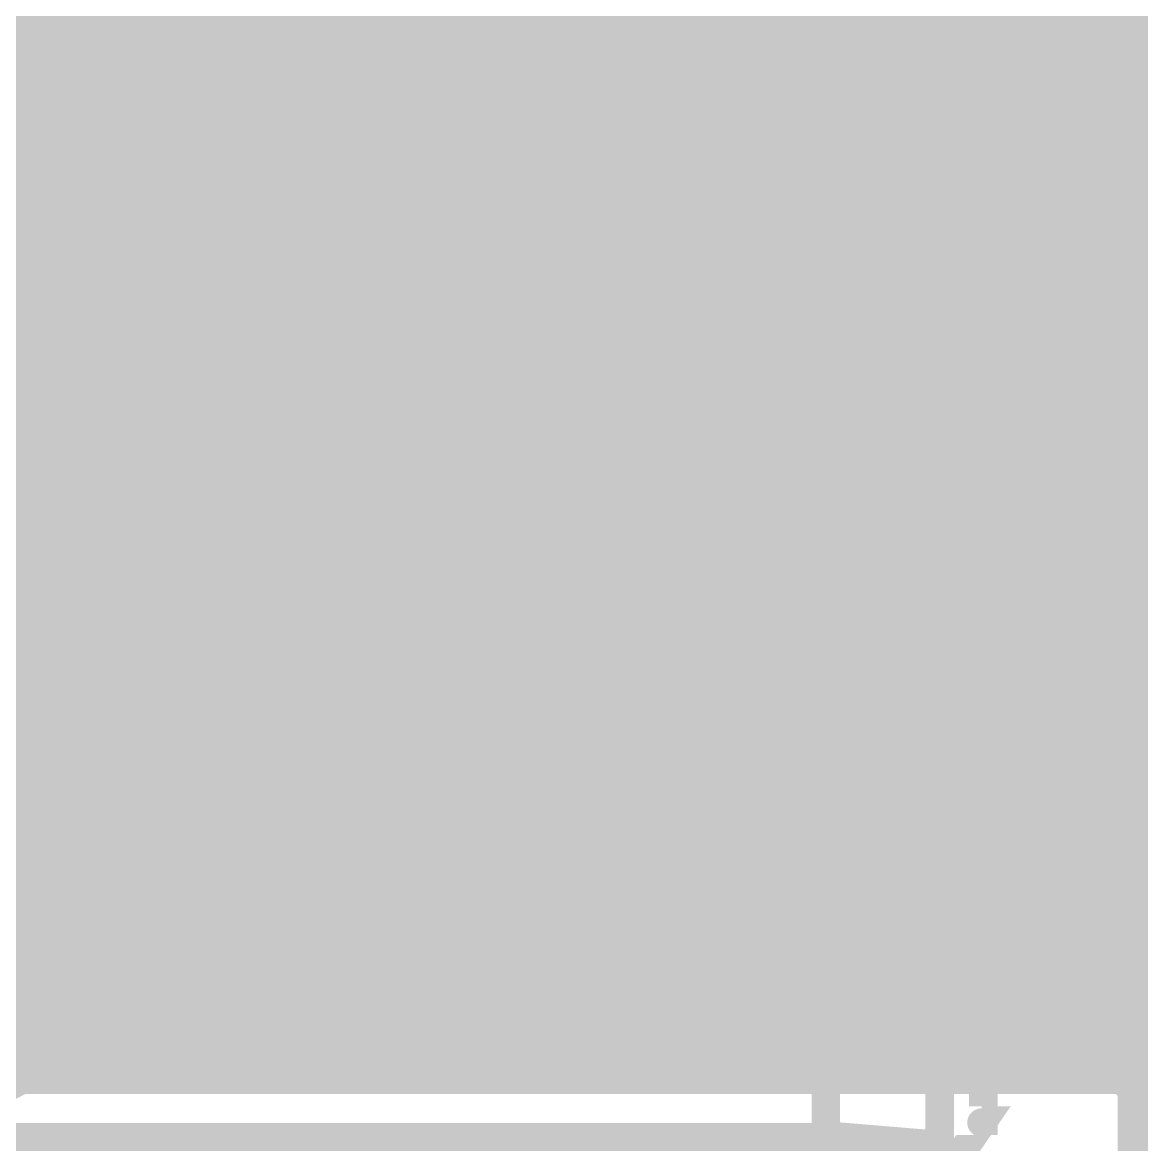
# Model space of a CAD drawing. Extents: x -5 to 157, y -120 to 103.
# Drawn here: x 88.77 to 94.74, y 88.76 to 94.74 of the extents above; entities that cross this region are included whole.
import ezdxf

# ---------------------------------------------------------------- set-up
doc = ezdxf.new("R2010")
doc.units = 0
doc.header["$MEASUREMENT"] = 0
doc.layers.get('0').update_dxf_attribs({"linetype": 'CONTINUOUS'})
for name, color, linetype in [('22-304-2_BOT', 7, 'CONTINUOUS'), ('22-304-2_DRD', 7, 'CONTINUOUS'), ('22-304-2_DRL', 2, 'CONTINUOUS'), ('22-304-2_IN1', 4, 'CONTINUOUS'), ('22-304-2_IN2', 3, 'CONTINUOUS'), ('22-304-2_SMB', 5, 'CONTINUOUS'), ('22-304-2_SMT', 10, 'CONTINUOUS'), ('22-304-2_SPB', 14, 'CONTINUOUS'), ('22-304-2_SSB', 12, 'CONTINUOUS'), ('22-304-2_TOP', 13, 'CONTINUOUS'), ('THRUHOLE_TAP', 7, 'CONTINUOUS')]:
    doc.layers.add(name, color=color, linetype=linetype)

# ---------------------------------------------------------------- blocks, each defined once
blk = doc.blocks.new('ROUND_35')
at = {"const_width": 0.40005}
blk.add_lwpolyline([(-0.200024, 0, 1), (0.200024, 0, 1)], format="xyb", close=True, dxfattribs=at)
blk = doc.blocks.new('RECTANGLE_67')
blk.add_solid([(5.40004, 4.70027), (5.40004, -4.70027), (-5.40004, 4.70027), (-5.40004, -4.70027)])
blk = doc.blocks.new('ROUND_86')
at = {"const_width": 0.10033}
blk.add_lwpolyline([(-0.050164, 0, 1), (0.050164, 0, 1)], format="xyb", close=True, dxfattribs=at)
blk = doc.blocks.new('ROUND_77')
at = {"const_width": 0.0762}
blk.add_lwpolyline([(-0.0381, 0, 1), (0.0381, 0, 1)], format="xyb", close=True, dxfattribs=at)
blk = doc.blocks.new('ROUND_80')
at = {"const_width": 0.10033}
blk.add_lwpolyline([(-0.050164, 0, 1), (0.050164, 0, 1)], format="xyb", close=True, dxfattribs=at)

msp = doc.modelspace()

# ---------------------------------------------------------------- linework, layer by layer
at = {"layer": '22-304-2_BOT'}
for points, const_width in [([(88.8492, 102.235), (88.8492, 89.154)], 0.254), ([(89.0778, 102.235), (89.0778, 89.154)], 0.254), ([(89.3064, 102.235), (89.3064, 89.154)], 0.254), ([(89.535, 102.235), (89.535, 89.154)], 0.254), ([(89.7636, 102.235), (89.7636, 89.154)], 0.254), ([(89.9922, 102.235), (89.9922, 89.154)], 0.254), ([(90.2208, 102.235), (90.2208, 89.154)], 0.254), ([(90.4494, 102.235), (90.4494, 89.154)], 0.254), ([(90.678, 102.235), (90.678, 89.154)], 0.254), ([(90.9066, 102.235), (90.9066, 89.154)], 0.254), ([(91.1352, 102.235), (91.1352, 89.154)], 0.254), ([(91.3638, 102.235), (91.3638, 89.154)], 0.254), ([(91.5924, 102.235), (91.5924, 89.154)], 0.254), ([(91.821, 102.235), (91.821, 89.154)], 0.254), ([(92.0496, 102.235), (92.0496, 89.154)], 0.254), ([(92.2782, 102.235), (92.2782, 89.154)], 0.254), ([(92.5068, 102.235), (92.5068, 89.154)], 0.254), ([(92.7354, 102.235), (92.7354, 89.154)], 0.254), ([(92.964, 102.235), (92.964, 89.154)], 0.254), ([(93.1926, 102.235), (93.1926, 89.154)], 0.254), ([(93.4212, 102.235), (93.4212, 89.154)], 0.254), ([(93.6498, 102.235), (93.6498, 89.154)], 0.254), ([(93.8784, 102.235), (93.8784, 89.154)], 0.254), ([(94.107, 102.235), (94.107, 89.154)], 0.254), ([(94.3356, 102.235), (94.3356, 89.154)], 0.254), ([(94.5642, 102.235), (94.5642, 89.154)], 0.254), ([(94.7928, 102.235), (94.7928, 89.154)], 0.254), ([(88.9, 94.91472), (89.61628, 94.91472), (95.25, 89.281), (95.25, 85.725), (99.568, 81.407), (100.9142, 81.407), (101.6, 80.7212)], 1.27), ([(105.41, 94.742), (82.804, 94.742)], 0.254), ([(105.6386, 94.5134), (82.804, 94.5134)], 0.254), ([(105.664, 94.2848), (82.804, 94.2848)], 0.254), ([(105.664, 94.0562), (82.804, 94.0562)], 0.254), ([(105.664, 93.8276), (82.804, 93.8276)], 0.254), ([(105.664, 93.599), (82.804, 93.599)], 0.254), ([(99.9744, 93.3704), (82.804, 93.3704)], 0.254), ([(99.7458, 93.1418), (82.804, 93.1418)], 0.254), ([(99.5172, 92.9132), (82.804, 92.9132)], 0.254), ([(99.2886, 92.6846), (82.804, 92.6846)], 0.254), ([(99.06, 92.456), (82.804, 92.456)], 0.254), ([(98.8314, 92.2274), (82.804, 92.2274)], 0.254), ([(98.6028, 91.9988), (82.804, 91.9988)], 0.254), ([(98.3742, 91.7702), (82.804, 91.7702)], 0.254), ([(98.1456, 91.5416), (82.804, 91.5416)], 0.254), ([(97.917, 91.313), (82.804, 91.313)], 0.254), ([(97.6884, 91.0844), (82.804, 91.0844)], 0.254), ([(97.4598, 90.8558), (82.804, 90.8558)], 0.254), ([(97.2312, 90.6272), (82.804, 90.6272)], 0.254), ([(97.155, 90.3986), (82.804, 90.3986)], 0.254), ([(97.155, 90.17), (82.804, 90.17)], 0.254), ([(97.155, 89.9414), (82.804, 89.9414)], 0.254), ([(97.155, 89.7128), (82.804, 89.7128)], 0.254), ([(97.155, 89.4842), (82.804, 89.4842)], 0.254), ([(97.155, 89.2556), (82.804, 89.2556)], 0.254), ([(97.155, 89.154), (82.804, 89.154)], 0.254)]:
    msp.add_lwpolyline(points, dxfattribs=dict(at, const_width=const_width))
at = {"layer": '22-304-2_DRD', "const_width": 0.254}
for points in [[(88.646, 94.615), (88.265, 94.234)], [(89.154, 94.615), (88.646, 94.615)], [(89.535, 94.234), (89.154, 94.615)], [(89.916, 94.615), (89.535, 94.234)], [(90.424, 94.615), (89.916, 94.615)], [(90.805, 94.234), (90.424, 94.615)], [(91.186, 94.615), (90.805, 94.234)], [(91.694, 94.615), (91.186, 94.615)], [(92.075, 94.234), (91.694, 94.615)], [(92.456, 94.615), (92.075, 94.234)], [(92.964, 94.615), (92.456, 94.615)], [(93.345, 94.234), (92.964, 94.615)], [(93.726, 94.615), (93.345, 94.234)], [(94.234, 94.615), (93.726, 94.615)], [(94.615, 94.234), (94.234, 94.615)], [(94.996, 94.615), (94.615, 94.234)], [(88.646, 94.361), (88.646, 94.234)], [(88.773, 94.361), (88.646, 94.361)], [(88.773, 94.234), (88.773, 94.361)], [(89.027, 94.361), (89.027, 94.234)], [(89.154, 94.361), (89.027, 94.361)], [(89.154, 94.234), (89.154, 94.361)], [(89.916, 94.361), (89.916, 94.234)], [(90.043, 94.361), (89.916, 94.361)], [(90.043, 94.234), (90.043, 94.361)], [(90.297, 94.361), (90.297, 94.234)], [(90.424, 94.361), (90.297, 94.361)], [(90.424, 94.234), (90.424, 94.361)], [(91.186, 94.361), (91.186, 94.234)], [(91.313, 94.361), (91.186, 94.361)], [(91.313, 94.234), (91.313, 94.361)], [(91.567, 94.361), (91.567, 94.234)], [(91.694, 94.361), (91.567, 94.361)], [(91.694, 94.234), (91.694, 94.361)], [(92.456, 94.361), (92.456, 94.234)], [(92.583, 94.361), (92.456, 94.361)], [(92.583, 94.234), (92.583, 94.361)], [(92.837, 94.361), (92.837, 94.234)], [(92.964, 94.361), (92.837, 94.361)], [(92.964, 94.234), (92.964, 94.361)], [(93.726, 94.361), (93.726, 94.234)], [(93.853, 94.361), (93.726, 94.361)], [(93.853, 94.234), (93.853, 94.361)], [(94.107, 94.361), (94.107, 94.234)], [(94.234, 94.361), (94.107, 94.361)], [(94.234, 94.234), (94.234, 94.361)], [(88.646, 94.234), (88.773, 94.234)], [(89.027, 94.234), (89.154, 94.234)], [(89.535, 94.234), (89.535, 93.726)], [(89.535, 93.726), (89.535, 94.234)], [(89.916, 94.234), (90.043, 94.234)], [(90.297, 94.234), (90.424, 94.234)], [(90.805, 94.234), (90.805, 93.726)], [(90.805, 93.726), (90.805, 94.234)], [(91.186, 94.234), (91.313, 94.234)], [(91.567, 94.234), (91.694, 94.234)], [(92.075, 94.234), (92.075, 93.726)], [(92.075, 93.726), (92.075, 94.234)], [(92.456, 94.234), (92.583, 94.234)], [(92.837, 94.234), (92.964, 94.234)], [(93.345, 94.234), (93.345, 93.726)], [(93.345, 93.726), (93.345, 94.234)], [(93.726, 94.234), (93.853, 94.234)], [(94.107, 94.234), (94.234, 94.234)], [(94.615, 94.234), (94.615, 93.726)], [(94.615, 93.726), (94.615, 94.234)], [(88.773, 93.599), (88.519, 93.853)], [(89.281, 93.853), (89.027, 93.599)], [(90.043, 93.599), (89.789, 93.853)], [(90.551, 93.853), (90.297, 93.599)], [(91.313, 93.599), (91.059, 93.853)], [(91.821, 93.853), (91.567, 93.599)], [(92.583, 93.599), (92.329, 93.853)], [(93.091, 93.853), (92.837, 93.599)], [(93.853, 93.599), (93.599, 93.853)], [(94.361, 93.853), (94.107, 93.599)], [(88.265, 93.726), (88.646, 93.345)], [(89.154, 93.345), (89.535, 93.726)], [(89.535, 93.726), (89.916, 93.345)], [(90.424, 93.345), (90.805, 93.726)], [(90.805, 93.726), (91.186, 93.345)], [(91.694, 93.345), (92.075, 93.726)], [(92.075, 93.726), (92.456, 93.345)], [(92.964, 93.345), (93.345, 93.726)], [(93.345, 93.726), (93.726, 93.345)], [(94.234, 93.345), (94.615, 93.726)], [(94.615, 93.726), (94.996, 93.345)], [(89.027, 93.599), (88.773, 93.599)], [(90.297, 93.599), (90.043, 93.599)], [(91.567, 93.599), (91.313, 93.599)], [(92.837, 93.599), (92.583, 93.599)], [(94.107, 93.599), (93.853, 93.599)], [(88.646, 93.345), (89.154, 93.345)], [(89.916, 93.345), (90.424, 93.345)], [(91.186, 93.345), (91.694, 93.345)], [(92.456, 93.345), (92.964, 93.345)], [(93.726, 93.345), (94.234, 93.345)], [(88.646, 92.075), (88.265, 91.694)], [(89.154, 92.075), (88.646, 92.075)], [(89.535, 91.694), (89.154, 92.075)], [(89.916, 92.075), (89.535, 91.694)], [(90.424, 92.075), (89.916, 92.075)], [(90.805, 91.694), (90.424, 92.075)], [(91.186, 92.075), (90.805, 91.694)], [(91.694, 92.075), (91.186, 92.075)], [(92.075, 91.694), (91.694, 92.075)], [(92.456, 92.075), (92.075, 91.694)], [(92.964, 92.075), (92.456, 92.075)], [(93.345, 91.694), (92.964, 92.075)], [(93.726, 92.075), (93.345, 91.694)], [(94.234, 92.075), (93.726, 92.075)], [(94.615, 91.694), (94.234, 92.075)], [(94.996, 92.075), (94.615, 91.694)], [(88.646, 91.821), (88.646, 91.694)], [(88.773, 91.821), (88.646, 91.821)], [(88.773, 91.694), (88.773, 91.821)], [(89.027, 91.821), (89.027, 91.694)], [(89.154, 91.821), (89.027, 91.821)], [(89.154, 91.694), (89.154, 91.821)], [(89.916, 91.821), (89.916, 91.694)], [(90.043, 91.821), (89.916, 91.821)], [(90.043, 91.694), (90.043, 91.821)], [(90.297, 91.821), (90.297, 91.694)], [(90.424, 91.821), (90.297, 91.821)], [(90.424, 91.694), (90.424, 91.821)], [(91.186, 91.821), (91.186, 91.694)], [(91.313, 91.821), (91.186, 91.821)], [(91.313, 91.694), (91.313, 91.821)], [(91.567, 91.821), (91.567, 91.694)], [(91.694, 91.821), (91.567, 91.821)], [(91.694, 91.694), (91.694, 91.821)], [(92.456, 91.821), (92.456, 91.694)], [(92.583, 91.821), (92.456, 91.821)], [(92.583, 91.694), (92.583, 91.821)], [(92.837, 91.821), (92.837, 91.694)], [(92.964, 91.821), (92.837, 91.821)], [(92.964, 91.694), (92.964, 91.821)], [(93.726, 91.821), (93.726, 91.694)], [(93.853, 91.821), (93.726, 91.821)], [(93.853, 91.694), (93.853, 91.821)], [(94.107, 91.821), (94.107, 91.694)], [(94.234, 91.821), (94.107, 91.821)], [(94.234, 91.694), (94.234, 91.821)], [(88.646, 91.694), (88.773, 91.694)], [(89.027, 91.694), (89.154, 91.694)], [(89.535, 91.694), (89.535, 91.186)], [(89.535, 91.186), (89.535, 91.694)], [(89.916, 91.694), (90.043, 91.694)], [(90.297, 91.694), (90.424, 91.694)], [(90.805, 91.694), (90.805, 91.186)], [(90.805, 91.186), (90.805, 91.694)], [(91.186, 91.694), (91.313, 91.694)], [(91.567, 91.694), (91.694, 91.694)], [(92.075, 91.694), (92.075, 91.186)], [(92.075, 91.186), (92.075, 91.694)], [(92.456, 91.694), (92.583, 91.694)], [(92.837, 91.694), (92.964, 91.694)], [(93.345, 91.694), (93.345, 91.186)], [(93.345, 91.186), (93.345, 91.694)], [(93.726, 91.694), (93.853, 91.694)], [(94.107, 91.694), (94.234, 91.694)], [(94.615, 91.694), (94.615, 91.186)], [(94.615, 91.186), (94.615, 91.694)], [(88.773, 91.059), (88.519, 91.313)], [(89.281, 91.313), (89.027, 91.059)], [(90.043, 91.059), (89.789, 91.313)], [(90.551, 91.313), (90.297, 91.059)], [(91.313, 91.059), (91.059, 91.313)], [(91.821, 91.313), (91.567, 91.059)], [(92.583, 91.059), (92.329, 91.313)], [(93.091, 91.313), (92.837, 91.059)], [(93.853, 91.059), (93.599, 91.313)], [(94.361, 91.313), (94.107, 91.059)], [(88.265, 91.186), (88.646, 90.805)], [(89.154, 90.805), (89.535, 91.186)], [(89.535, 91.186), (89.916, 90.805)], [(90.424, 90.805), (90.805, 91.186)], [(90.805, 91.186), (91.186, 90.805)], [(91.694, 90.805), (92.075, 91.186)], [(92.075, 91.186), (92.456, 90.805)], [(92.964, 90.805), (93.345, 91.186)], [(93.345, 91.186), (93.726, 90.805)], [(94.234, 90.805), (94.615, 91.186)], [(94.615, 91.186), (94.996, 90.805)], [(89.027, 91.059), (88.773, 91.059)], [(90.297, 91.059), (90.043, 91.059)], [(91.567, 91.059), (91.313, 91.059)], [(92.837, 91.059), (92.583, 91.059)], [(94.107, 91.059), (93.853, 91.059)], [(88.646, 90.805), (89.154, 90.805)], [(89.916, 90.805), (90.424, 90.805)], [(91.186, 90.805), (91.694, 90.805)], [(92.456, 90.805), (92.964, 90.805)], [(93.726, 90.805), (94.234, 90.805)]]:
    msp.add_lwpolyline(points, dxfattribs=at)
at = {"layer": '22-304-2_IN2', "const_width": 0.254}
for points in [[(89.6366, 95.6437), (89.6366, 94.8563)], [(90.7796, 95.6945), (90.7796, 94.8055)], [(92.1512, 95.65894), (92.1512, 94.84106)], [(93.2942, 95.67672), (93.2942, 94.82328)], [(94.6658, 95.67672), (94.6658, 94.82328)], [(90.7796, 93.1545), (90.7796, 92.2655)], [(93.2942, 93.13672), (93.2942, 92.28328)], [(94.6658, 93.13672), (94.6658, 92.28328)], [(89.408, 93.08846), (89.408, 92.33154)], [(89.6366, 93.1037), (89.6366, 92.3163)], [(91.9226, 93.07322), (91.9226, 92.34424)], [(92.1512, 93.11894), (92.1512, 92.30106)], [(90.551, 93.0275), (90.551, 92.3925)], [(91.0082, 93.04782), (91.0082, 92.36964)], [(93.0656, 93.01734), (93.0656, 92.40266)], [(93.5228, 93.06052), (93.5228, 92.35948)], [(94.4372, 93.06052), (94.4372, 92.35948)], [(88.75522, 92.964), (87.77478, 92.964)], [(88.7222, 92.96908), (88.7222, 92.45092)], [(88.9508, 92.95384), (88.9508, 92.46362)], [(90.02522, 92.964), (89.04478, 92.964)], [(89.1794, 92.99194), (89.1794, 92.42806)], [(89.8652, 92.99956), (89.8652, 92.42044)], [(90.0938, 92.95638), (90.0938, 92.46362)], [(91.29522, 92.964), (90.31478, 92.964)], [(90.3224, 92.964), (90.3224, 92.45346)], [(91.2368, 92.97416), (91.2368, 92.44584)], [(91.4654, 92.95384), (91.4654, 92.46616)], [(92.56522, 92.964), (91.58478, 92.964)], [(91.694, 92.98432), (91.694, 92.43314)], [(92.3798, 93.00718), (92.3798, 92.41028)], [(92.6084, 92.95892), (92.6084, 92.46108)], [(92.837, 92.96146), (92.837, 92.45854)], [(93.83522, 92.964), (92.85478, 92.964)], [(93.7514, 92.97924), (93.7514, 92.44076)], [(93.98, 92.95384), (93.98, 92.46616)], [(95.10522, 92.964), (94.12478, 92.964)], [(94.2086, 92.97924), (94.2086, 92.44076)], [(106.426, 92.7354), (77.72654, 92.7354)], [(106.426, 92.5068), (77.7113, 92.5068)], [(89.57818, 92.2782), (89.49182, 92.2782)], [(90.84818, 92.2782), (90.76182, 92.2782)], [(92.11818, 92.2782), (92.03182, 92.2782)], [(93.38818, 92.2782), (93.30182, 92.2782)], [(94.65818, 92.2782), (94.57182, 92.2782)], [(90.7796, 90.6145), (90.7796, 89.26068)], [(89.6366, 90.5637), (89.6366, 89.26068)], [(92.1512, 90.57894), (92.1512, 89.26068)], [(93.2942, 90.59672), (93.2942, 89.26068)], [(94.6658, 90.59672), (94.6658, 89.26068)], [(89.408, 90.54846), (89.408, 89.26068)], [(91.0082, 90.50782), (91.0082, 89.26068)], [(91.9226, 90.53322), (91.9226, 89.26068)], [(93.5228, 90.52052), (93.5228, 89.26068)], [(94.4372, 90.52052), (94.4372, 89.26068)], [(89.90076, 90.4494), (89.1667, 90.4494)], [(89.1794, 90.45194), (89.1794, 89.25814)], [(89.8652, 90.45956), (89.8652, 89.26068)], [(91.17076, 90.4494), (90.4367, 90.4494)], [(90.551, 90.4875), (90.551, 89.26068)], [(91.2368, 90.43416), (91.2368, 89.26068)], [(91.694, 90.44432), (91.694, 89.26068)], [(92.44076, 90.4494), (91.7067, 90.4494)], [(92.3798, 90.46718), (92.3798, 89.26068)], [(93.71076, 90.4494), (92.9767, 90.4494)], [(93.0656, 90.47734), (93.0656, 89.26068)], [(93.7514, 90.43924), (93.7514, 89.26068)], [(94.2086, 90.43924), (94.2086, 89.26068)], [(94.98076, 90.4494), (94.2467, 90.4494)], [(88.7222, 90.42908), (88.7222, 89.13622)], [(88.9508, 90.41384), (88.9508, 89.22004)], [(90.0938, 90.41638), (90.0938, 89.26068)], [(90.3224, 90.424), (90.3224, 89.26068)], [(91.4654, 90.41384), (91.4654, 89.26068)], [(92.6084, 90.41892), (92.6084, 89.26068)], [(92.837, 90.42146), (92.837, 89.26068)], [(93.98, 90.41384), (93.98, 89.26068)], [(99.43338, 90.2208), (50.29454, 90.2208)], [(99.27082, 89.9922), (50.2158, 89.9922)], [(99.13112, 89.7636), (50.0634, 89.7636)], [(99.01428, 89.535), (49.77638, 89.535)], [(98.91776, 89.3064), (35.88258, 89.3064)], [(98.89998, 89.26068), (89.27084, 89.26068)]]:
    msp.add_lwpolyline(points, dxfattribs=at)
for points in [[(88.9, 95.00616, 0.1685133), (88.26456, 94.78574)], [(89.535, 94.78518, 0.1685129), (88.9, 95.00545)], [(90.17, 95.00616, 0.1685133), (89.53456, 94.78574)], [(90.805, 94.78518, 0.1685129), (90.17, 95.00545)], [(91.44, 95.00616, 0.1685133), (90.80456, 94.78574)], [(92.075, 94.78518, 0.1685129), (91.44, 95.00545)], [(92.71, 95.00616, 0.1685133), (92.07456, 94.78574)], [(93.345, 94.78518, 0.1685129), (92.71, 95.00545)], [(93.98, 95.00616, 0.1685133), (93.34456, 94.78574)], [(94.615, 94.78518, 0.1685129), (93.98, 95.00545)], [(95.25, 95.00616, 0.1685133), (94.61456, 94.78574)], [(88.265, 93.17228, 0.1681193), (88.9, 92.95256)], [(88.9, 92.95384, 0.1681191), (89.53421, 93.17329)], [(89.535, 93.17228, 0.1681193), (90.17, 92.95256)], [(90.17, 92.95384, 0.1681191), (90.80421, 93.17329)], [(90.805, 93.17228, 0.1681193), (91.44, 92.95256)], [(91.44, 92.95384, 0.1681191), (92.07421, 93.17329)], [(92.075, 93.17228, 0.1681193), (92.71, 92.95256)], [(92.71, 92.95384, 0.1681191), (93.34421, 93.17329)], [(93.345, 93.17228, 0.1681193), (93.98, 92.95256)], [(93.98, 92.95384, 0.1681191), (94.61421, 93.17329)], [(94.615, 93.17228, 0.1681193), (95.25, 92.95256)], [(88.9, 92.46616, 0.1685133), (88.26456, 92.24574)], [(89.535, 92.24518, 0.1685129), (88.9, 92.46545)], [(90.17, 92.46616, 0.1685133), (89.53456, 92.24574)], [(90.805, 92.24518, 0.1685129), (90.17, 92.46545)], [(91.44, 92.46616, 0.1685133), (90.80456, 92.24574)], [(92.075, 92.24518, 0.1685129), (91.44, 92.46545)], [(92.71, 92.46616, 0.1685133), (92.07456, 92.24574)], [(93.345, 92.24518, 0.1685129), (92.71, 92.46545)], [(93.98, 92.46616, 0.1685133), (93.34456, 92.24574)], [(94.615, 92.24518, 0.1685129), (93.98, 92.46545)], [(95.25, 92.46616, 0.1685133), (94.61456, 92.24574)], [(88.265, 90.63228, 0.1681193), (88.9, 90.41256)], [(88.9, 90.41384, 0.1681191), (89.53421, 90.63329)], [(89.535, 90.63228, 0.1681193), (90.17, 90.41256)], [(90.17, 90.41384, 0.1681191), (90.80421, 90.63329)], [(90.805, 90.63228, 0.1681193), (91.44, 90.41256)], [(91.44, 90.41384, 0.1681191), (92.07421, 90.63329)], [(92.075, 90.63228, 0.1681193), (92.71, 90.41256)], [(92.71, 90.41384, 0.1681191), (93.34421, 90.63329)], [(93.345, 90.63228, 0.1681193), (93.98, 90.41256)], [(93.98, 90.41384, 0.1681191), (94.61421, 90.63329)], [(94.615, 90.63228, 0.1681193), (95.25, 90.41256)], [(89.27084, 89.26068, 0.1992829), (88.37676, 88.89238)], [(89.27084, 89.26068, 0.1992829), (88.37676, 88.89238)]]:
    msp.add_lwpolyline(points, format="xyb", dxfattribs=at)
at = {"layer": '22-304-2_SMB', "const_width": 0.254}
for points in [[(88.8238, 101.346), (88.8238, 89.789)], [(89.0524, 101.346), (89.0524, 89.789)], [(89.281, 101.346), (89.281, 89.789)], [(89.5096, 101.346), (89.5096, 89.789)], [(89.7382, 101.346), (89.7382, 89.789)], [(89.9668, 101.346), (89.9668, 89.789)], [(90.1954, 101.346), (90.1954, 89.789)], [(90.424, 101.346), (90.424, 89.789)], [(90.6526, 101.346), (90.6526, 89.789)], [(90.8812, 101.346), (90.8812, 89.789)], [(91.1098, 101.346), (91.1098, 89.789)], [(91.3384, 101.346), (91.3384, 89.789)], [(91.567, 101.346), (91.567, 89.789)], [(91.7956, 101.346), (91.7956, 89.789)], [(92.0242, 101.346), (92.0242, 89.789)], [(92.2528, 101.346), (92.2528, 89.789)], [(92.4814, 101.346), (92.4814, 89.789)], [(92.71, 101.346), (92.71, 89.789)], [(92.9386, 101.346), (92.9386, 89.789)], [(93.1672, 101.346), (93.1672, 89.789)], [(93.3958, 101.346), (93.3958, 89.789)], [(93.6244, 101.346), (93.6244, 89.789)], [(93.853, 101.346), (93.853, 89.789)], [(94.0816, 101.346), (94.0816, 89.789)], [(94.3102, 101.346), (94.3102, 89.789)], [(94.5388, 101.346), (94.5388, 89.789)], [(94.7674, 101.346), (94.7674, 89.789)], [(103.759, 94.6912), (83.693, 94.6912)], [(103.759, 94.4626), (83.693, 94.4626)], [(103.759, 94.234), (83.693, 94.234)], [(99.5934, 94.0054), (83.693, 94.0054)], [(99.3648, 93.7768), (83.693, 93.7768)], [(99.1362, 93.5482), (83.693, 93.5482)], [(98.9076, 93.3196), (83.693, 93.3196)], [(98.679, 93.091), (83.693, 93.091)], [(98.4504, 92.8624), (83.693, 92.8624)], [(98.2218, 92.6338), (83.693, 92.6338)], [(97.9932, 92.4052), (83.693, 92.4052)], [(97.7646, 92.1766), (83.693, 92.1766)], [(97.536, 91.948), (83.693, 91.948)], [(97.3074, 91.7194), (83.693, 91.7194)], [(97.0788, 91.4908), (83.693, 91.4908)], [(96.8502, 91.2622), (83.693, 91.2622)], [(96.6216, 91.0336), (83.693, 91.0336)], [(96.393, 90.805), (83.693, 90.805)], [(96.393, 90.5764), (83.693, 90.5764)], [(96.393, 90.3478), (83.693, 90.3478)], [(96.393, 90.1192), (83.693, 90.1192)], [(96.393, 89.8906), (83.693, 89.8906)], [(96.393, 89.789), (83.693, 89.789)]]:
    msp.add_lwpolyline(points, dxfattribs=at)
at = {"layer": '22-304-2_SMT', "const_width": 0.254}
for points in [[(88.8238, 101.346), (88.8238, 89.789)], [(89.0524, 101.346), (89.0524, 89.789)], [(89.281, 101.346), (89.281, 89.789)], [(89.5096, 101.346), (89.5096, 89.789)], [(89.7382, 101.346), (89.7382, 89.789)], [(89.9668, 101.346), (89.9668, 89.789)], [(90.1954, 101.346), (90.1954, 89.789)], [(90.424, 101.346), (90.424, 89.789)], [(90.6526, 101.346), (90.6526, 89.789)], [(90.8812, 101.346), (90.8812, 89.789)], [(91.1098, 101.346), (91.1098, 89.789)], [(91.3384, 101.346), (91.3384, 89.789)], [(91.567, 101.346), (91.567, 89.789)], [(91.7956, 101.346), (91.7956, 89.789)], [(92.0242, 101.346), (92.0242, 89.789)], [(92.2528, 101.346), (92.2528, 89.789)], [(92.4814, 101.346), (92.4814, 89.789)], [(92.71, 101.346), (92.71, 89.789)], [(92.9386, 101.346), (92.9386, 89.789)], [(93.1672, 101.346), (93.1672, 89.789)], [(93.3958, 101.346), (93.3958, 89.789)], [(93.6244, 101.346), (93.6244, 89.789)], [(93.853, 101.346), (93.853, 89.789)], [(94.0816, 101.346), (94.0816, 89.789)], [(94.3102, 101.346), (94.3102, 89.789)], [(94.5388, 101.346), (94.5388, 89.789)], [(94.7674, 101.346), (94.7674, 89.789)], [(103.759, 94.6912), (83.693, 94.6912)], [(103.759, 94.4626), (83.693, 94.4626)], [(103.759, 94.234), (83.693, 94.234)], [(99.5934, 94.0054), (83.693, 94.0054)], [(99.3648, 93.7768), (83.693, 93.7768)], [(99.1362, 93.5482), (83.693, 93.5482)], [(98.9076, 93.3196), (83.693, 93.3196)], [(98.679, 93.091), (83.693, 93.091)], [(98.4504, 92.8624), (83.693, 92.8624)], [(98.2218, 92.6338), (83.693, 92.6338)], [(97.9932, 92.4052), (83.693, 92.4052)], [(97.7646, 92.1766), (83.693, 92.1766)], [(97.536, 91.948), (83.693, 91.948)], [(97.3074, 91.7194), (83.693, 91.7194)], [(97.0788, 91.4908), (83.693, 91.4908)], [(96.8502, 91.2622), (83.693, 91.2622)], [(96.6216, 91.0336), (83.693, 91.0336)], [(96.393, 90.805), (83.693, 90.805)], [(96.393, 90.5764), (83.693, 90.5764)], [(96.393, 90.3478), (83.693, 90.3478)], [(96.393, 90.1192), (83.693, 90.1192)], [(96.393, 89.8906), (83.693, 89.8906)], [(96.393, 89.789), (83.693, 89.789)]]:
    msp.add_lwpolyline(points, dxfattribs=at)
at = {"layer": '22-304-2_SPB', "const_width": 0.09906}
for points in [[(94.04858, 94.5642), (89.25052, 94.5642), (89.25052, 90.46464)], [(89.32672, 94.5642), (89.32672, 90.46464)], [(89.41816, 94.5642), (89.41816, 90.46464)], [(89.50706, 94.5642), (89.50706, 90.46464)], [(89.5985, 94.5642), (89.5985, 90.46464)], [(89.6874, 94.5642), (89.6874, 90.46464)], [(89.7763, 94.5642), (89.7763, 90.46464)], [(89.86774, 94.5642), (89.86774, 90.46464)], [(89.95664, 94.5642), (89.95664, 90.46464)], [(90.04808, 94.5642), (90.04808, 90.46464)], [(90.13698, 94.5642), (90.13698, 90.46464)], [(90.22588, 94.5642), (90.22588, 90.46464)], [(90.31732, 94.5642), (90.31732, 90.46464)], [(90.40622, 94.5642), (90.40622, 90.46464)], [(90.49766, 94.5642), (90.49766, 90.46464)], [(90.58656, 94.5642), (90.58656, 90.46464)], [(90.67546, 94.5642), (90.67546, 90.46464)], [(90.7669, 94.5642), (90.7669, 90.46464)], [(90.8558, 94.5642), (90.8558, 90.46464)], [(90.94724, 94.5642), (90.94724, 90.46464)], [(91.03614, 94.5642), (91.03614, 90.46464)], [(91.12504, 94.5642), (91.12504, 90.46464)], [(91.21648, 94.5642), (91.21648, 90.46464)], [(91.30538, 94.5642), (91.30538, 90.46464)], [(91.39682, 94.5642), (91.39682, 90.46464)], [(91.48572, 94.5642), (91.48572, 90.46464)], [(91.57462, 94.5642), (91.57462, 90.46464)], [(91.66606, 94.5642), (91.66606, 90.46464)], [(91.75496, 94.5642), (91.75496, 90.46464)], [(91.8464, 94.5642), (91.8464, 90.46464)], [(91.9353, 94.5642), (91.9353, 90.46464)], [(92.0242, 94.5642), (92.0242, 90.46464)], [(92.11564, 94.5642), (92.11564, 90.46464)], [(92.20454, 94.5642), (92.20454, 90.46464)], [(92.29598, 94.5642), (92.29598, 90.46464)], [(92.38488, 94.5642), (92.38488, 90.46464)], [(92.47378, 94.5642), (92.47378, 90.46464)], [(92.56522, 94.5642), (92.56522, 90.46464)], [(92.65412, 94.5642), (92.65412, 90.46464)], [(92.74302, 94.5642), (92.74302, 90.46464)], [(92.83446, 94.5642), (92.83446, 90.46464)], [(92.92336, 94.5642), (92.92336, 90.46464)], [(93.0148, 94.5642), (93.0148, 90.46464)], [(93.1037, 94.5642), (93.1037, 90.46464)], [(93.1926, 94.5642), (93.1926, 90.46464)], [(93.28404, 94.5642), (93.28404, 90.46464)], [(93.37294, 94.5642), (93.37294, 90.46464)], [(93.46438, 94.5642), (93.46438, 90.46464)], [(93.55328, 94.5642), (93.55328, 90.46464)], [(93.64218, 94.5642), (93.64218, 90.46464)], [(93.73362, 94.5642), (93.73362, 90.46464)], [(93.82252, 94.5642), (93.82252, 90.46464)], [(93.91396, 94.5642), (93.91396, 90.46464)], [(94.00286, 94.5642), (94.00286, 90.46464)], [(94.04858, 94.5642), (94.04858, 90.46464)], [(94.04858, 94.49816), (89.25052, 94.49816)], [(94.04858, 94.40926), (89.25052, 94.40926)], [(94.04858, 94.31782), (89.25052, 94.31782)], [(94.04858, 94.22892), (89.25052, 94.22892)], [(94.04858, 94.14002), (89.25052, 94.14002)], [(94.04858, 94.04858), (89.25052, 94.04858)], [(94.04858, 93.95968), (89.25052, 93.95968)], [(94.04858, 93.86824), (89.25052, 93.86824)], [(94.04858, 93.77934), (89.25052, 93.77934)], [(94.04858, 93.69044), (89.25052, 93.69044)], [(94.04858, 93.599), (89.25052, 93.599)], [(94.04858, 93.5101), (89.25052, 93.5101)], [(94.04858, 93.41866), (89.25052, 93.41866)], [(94.04858, 93.32976), (89.25052, 93.32976)], [(94.04858, 93.24086), (89.25052, 93.24086)], [(94.04858, 93.14942), (89.25052, 93.14942)], [(94.04858, 93.06052), (89.25052, 93.06052)], [(94.04858, 92.96908), (89.25052, 92.96908)], [(94.04858, 92.88018), (89.25052, 92.88018)], [(94.04858, 92.79128), (89.25052, 92.79128)], [(94.04858, 92.69984), (89.25052, 92.69984)], [(94.04858, 92.61094), (89.25052, 92.61094)], [(94.04858, 92.5195), (89.25052, 92.5195)], [(94.04858, 92.4306), (89.25052, 92.4306)], [(94.04858, 92.3417), (89.25052, 92.3417)], [(94.04858, 92.25026), (89.25052, 92.25026)], [(94.04858, 92.16136), (89.25052, 92.16136)], [(94.04858, 92.07246), (89.25052, 92.07246)], [(94.04858, 91.98102), (89.25052, 91.98102)], [(94.04858, 91.89212), (89.25052, 91.89212)], [(94.04858, 91.80068), (89.25052, 91.80068)], [(94.04858, 91.71178), (89.25052, 91.71178)], [(94.04858, 91.62288), (89.25052, 91.62288)], [(94.04858, 91.53144), (89.25052, 91.53144)], [(94.04858, 91.44254), (89.25052, 91.44254)], [(94.04858, 91.3511), (89.25052, 91.3511)], [(94.04858, 91.2622), (89.25052, 91.2622)], [(94.04858, 91.1733), (89.25052, 91.1733)], [(94.04858, 91.08186), (89.25052, 91.08186)], [(94.04858, 90.99296), (89.25052, 90.99296)], [(94.04858, 90.90152), (89.25052, 90.90152)], [(94.04858, 90.81262), (89.25052, 90.81262)], [(94.04858, 90.72372), (89.25052, 90.72372)], [(94.04858, 90.63228), (89.25052, 90.63228)], [(94.04858, 90.54338), (89.25052, 90.54338)], [(94.04858, 90.46464), (89.25052, 90.46464)]]:
    msp.add_lwpolyline(points, dxfattribs=at)
at = {"layer": '22-304-2_SSB', "const_width": 0.1524}
for points in [[(89.42832, 88.66378), (93.7133, 88.66378), (93.65488, 88.74506), (93.66504, 88.75522), (93.72346, 88.67394), (93.75394, 88.67394), (93.89872, 88.88476), (93.88856, 88.88476), (93.89872, 88.88476), (93.89872, 97.9043), (93.82252, 97.9043), (93.66504, 97.45472)], [(93.05798, 97.35566), (93.05798, 88.80602), (93.66504, 88.75522), (93.66504, 97.45472), (93.65488, 97.46488)], [(84.14512, 88.74506), (84.13496, 88.75522), (84.07654, 88.67394), (84.07654, 88.66378), (84.0867, 88.66378), (84.14512, 88.74506), (84.74202, 88.79586), (93.05798, 88.79586), (93.65488, 88.74506)]]:
    msp.add_lwpolyline(points, dxfattribs=at)
for points in [[(88.9, 94.78772, 0.4142136), (87.4014, 93.28912)], [(90.3986, 93.28912, 0.4142136), (88.9, 94.78772)], [(87.39886, 93.28912, 0.4142136), (88.9, 91.78798)], [(88.9, 91.78798, 0.4142136), (90.40114, 93.28912)]]:
    msp.add_lwpolyline(points, format="xyb", dxfattribs=at)
at = {"layer": '22-304-2_TOP', "const_width": 0.254}
for points in [[(97.917, 102.235), (105.664, 94.488), (105.664, 93.472), (100.076, 93.472), (97.155, 90.551), (97.155, 89.154), (82.804, 89.154)], [(88.8492, 102.235), (88.8492, 89.154)], [(89.0778, 102.235), (89.0778, 89.154)], [(89.3064, 102.235), (89.3064, 89.154)], [(89.535, 102.235), (89.535, 89.154)], [(89.7636, 102.235), (89.7636, 89.154)], [(89.9922, 102.235), (89.9922, 89.154)], [(90.2208, 102.235), (90.2208, 89.154)], [(90.4494, 102.235), (90.4494, 89.154)], [(90.678, 102.235), (90.678, 89.154)], [(90.9066, 102.235), (90.9066, 89.154)], [(91.1352, 102.235), (91.1352, 89.154)], [(91.3638, 102.235), (91.3638, 89.154)], [(91.5924, 102.235), (91.5924, 89.154)], [(91.821, 102.235), (91.821, 89.154)], [(92.0496, 102.235), (92.0496, 89.154)], [(92.2782, 102.235), (92.2782, 89.154)], [(92.5068, 102.235), (92.5068, 89.154)], [(92.7354, 102.235), (92.7354, 89.154)], [(92.964, 102.235), (92.964, 89.154)], [(93.1926, 102.235), (93.1926, 89.154)], [(93.4212, 102.235), (93.4212, 89.154)], [(93.6498, 102.235), (93.6498, 89.154)], [(93.8784, 102.235), (93.8784, 89.154)], [(94.107, 102.235), (94.107, 89.154)], [(94.3356, 102.235), (94.3356, 89.154)], [(94.5642, 102.235), (94.5642, 89.154)], [(94.7928, 102.235), (94.7928, 89.154)], [(105.41, 94.742), (82.804, 94.742)], [(105.6386, 94.5134), (82.804, 94.5134)], [(105.664, 94.2848), (82.804, 94.2848)], [(105.664, 94.0562), (82.804, 94.0562)], [(105.664, 93.8276), (82.804, 93.8276)], [(105.664, 93.599), (82.804, 93.599)], [(99.9744, 93.3704), (82.804, 93.3704)], [(99.7458, 93.1418), (82.804, 93.1418)], [(99.5172, 92.9132), (82.804, 92.9132)], [(99.2886, 92.6846), (82.804, 92.6846)], [(99.06, 92.456), (82.804, 92.456)], [(98.8314, 92.2274), (82.804, 92.2274)], [(98.6028, 91.9988), (82.804, 91.9988)], [(98.3742, 91.7702), (82.804, 91.7702)], [(98.1456, 91.5416), (82.804, 91.5416)], [(97.917, 91.313), (82.804, 91.313)], [(97.6884, 91.0844), (82.804, 91.0844)], [(97.4598, 90.8558), (82.804, 90.8558)], [(97.2312, 90.6272), (82.804, 90.6272)], [(97.155, 90.3986), (82.804, 90.3986)], [(97.155, 90.17), (82.804, 90.17)], [(97.155, 89.9414), (82.804, 89.9414)], [(97.155, 89.7128), (82.804, 89.7128)], [(97.155, 89.4842), (82.804, 89.4842)], [(97.155, 89.2556), (82.804, 89.2556)]]:
    msp.add_lwpolyline(points, dxfattribs=at)

# ---------------------------------------------------------------- block references
at = {"layer": '22-304-2_BOT'}
for name, p in [('RECTANGLE_67', (88.9, 94.91472)), ('ROUND_35', (88.9, 93.98)), ('ROUND_35', (90.17, 93.98)), ('ROUND_35', (91.44, 93.98)), ('ROUND_35', (92.71, 93.98)), ('ROUND_35', (93.98, 93.98)), ('ROUND_35', (88.9, 91.44)), ('ROUND_35', (90.17, 91.44)), ('ROUND_35', (91.44, 91.44)), ('ROUND_35', (92.71, 91.44)), ('ROUND_35', (93.98, 91.44))]:
    msp.add_blockref(name, p, dxfattribs=at)
at = {"layer": '22-304-2_DRL'}
for p in [(88.9, 93.98), (90.17, 93.98), (91.44, 93.98), (92.71, 93.98), (93.98, 93.98), (88.9, 91.44), (90.17, 91.44), (91.44, 91.44), (92.71, 91.44), (93.98, 91.44)]:
    msp.add_blockref('ROUND_86', p, dxfattribs=at)
at = {"layer": '22-304-2_IN1'}
for p in [(88.9, 93.98), (90.17, 93.98), (91.44, 93.98), (92.71, 93.98), (93.98, 93.98), (88.9, 91.44), (90.17, 91.44), (91.44, 91.44), (92.71, 91.44), (93.98, 91.44)]:
    msp.add_blockref('ROUND_35', p, dxfattribs=at)
at = {"layer": '22-304-2_IN2'}
for p in [(88.9, 93.98), (90.17, 93.98), (91.44, 93.98), (92.71, 93.98), (93.98, 93.98), (88.9, 91.44), (90.17, 91.44), (91.44, 91.44), (92.71, 91.44), (93.98, 91.44)]:
    msp.add_blockref('ROUND_35', p, dxfattribs=at)
at = {"layer": '22-304-2_SMB'}
msp.add_blockref('RECTANGLE_67', (88.9, 94.91472), dxfattribs=at)
at = {"layer": '22-304-2_SSB'}
msp.add_blockref('ROUND_77', (93.88856, 88.8746), dxfattribs=at)
at = {"layer": '22-304-2_TOP'}
for p in [(88.9, 93.98), (90.17, 93.98), (91.44, 93.98), (92.71, 93.98), (93.98, 93.98), (88.9, 91.44), (90.17, 91.44), (91.44, 91.44), (92.71, 91.44), (93.98, 91.44)]:
    msp.add_blockref('ROUND_35', p, dxfattribs=at)
at = {"layer": 'THRUHOLE_TAP'}
for p in [(88.9, 93.98), (90.17, 93.98), (91.44, 93.98), (92.71, 93.98), (93.98, 93.98), (88.9, 91.44), (90.17, 91.44), (91.44, 91.44), (92.71, 91.44), (93.98, 91.44)]:
    msp.add_blockref('ROUND_80', p, dxfattribs=at)

doc.saveas('drawing.dxf')
